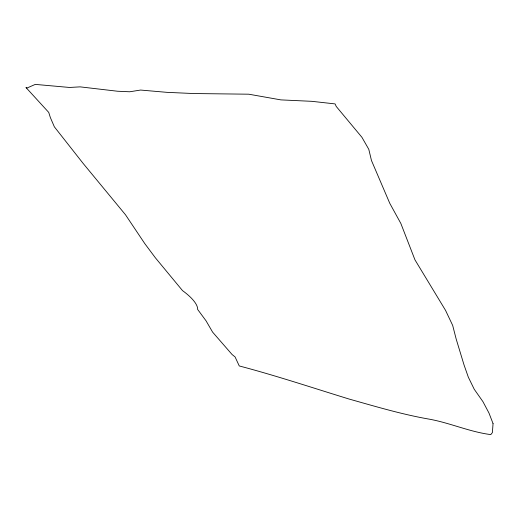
<?xml version="1.0" encoding="UTF-8"?>
<svg xmlns="http://www.w3.org/2000/svg" width="519" height="519" viewBox="0 0 519 519"><rect width="100%" height="100%" fill="white"/><g stroke="black" fill="none" stroke-linecap="round" stroke-linejoin="round"><path stroke-width="0.78" d="M493.05 423.588L492.401 432.567L490.799 434.604C469.89 431.918 450.44 423.089 429.751 419.242C402.497 414.545 375.944 406.598 349.352 399.117C312.71 387.868 276.309 375.704 239.265 365.953L235.068 356.916L232.116 354.548L212.602 332.121L206.049 320.826L197.635 309.428A36.791 12.437 27.8 0 0 182.526 290.621L155.33 257.748L144.795 243.625L125.488 214.762L83.183 163.479L54.365 126.837L50.362 117.553L48.734 112.402L25.95 87.49L26.917 88.061L35.286 84.396L69.533 87.458L80.108 86.861L117.476 91.227L129.685 91.779L140.584 90.053L166.936 92.343L193.496 93.537L248.744 94.198L280.896 99.888L311.9 101.328L335.079 103.91L336.247 106.473L361.931 137.314L368.788 149.303L371.468 160.514L389.775 203.312L400.843 223.449L414.953 259.837L445.555 310.388L452.672 325.4L456.188 339.076L464.025 364.902L468.313 377.125L474.243 389.269L482.949 401.667L488.982 413.053L493.05 423.588"/></g></svg>
